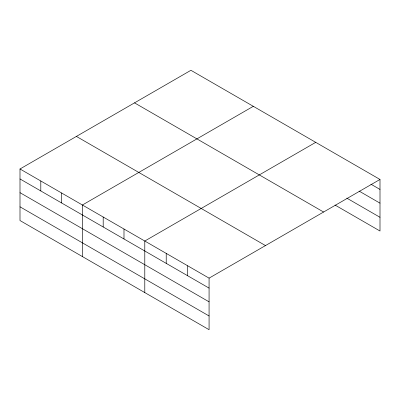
<?xml version="1.0" encoding="UTF-8"?>
<svg xmlns="http://www.w3.org/2000/svg" width="400" height="400" viewBox="0 0 400 400"><rect width="100%" height="100%" fill="white"/><g stroke="black" fill="none" stroke-linecap="round" stroke-linejoin="round"><path stroke-width="0.6" d="M20 168.98L209.075 278.14L209.075 329.7L20 220.54L20 168.98L190.925 70.3L380 179.46L380 231.02L335 205.04M253.32 106.32L82.395 205.005L82.395 256.565M315.715 142.345L144.79 241.025L144.79 292.585M209.075 278.14L380 179.46M370.895 184.17L380 189.43M359.105 191.09L380 203.155M346.785 198.12L380 217.295M134.52 102.865L323.595 212.025M76.405 136.415L265.48 245.575M20 178.95L209.075 288.11M20 192.675L209.075 301.835M20 206.815L209.075 315.975M187.65 265.77L187.65 275.74M166.22 253.4L166.22 263.365M123.99 229.02L123.99 238.985M103.195 217.01L103.195 226.98M61.595 192.995L61.595 202.965M40.8 180.99L40.8 190.955"/></g></svg>
